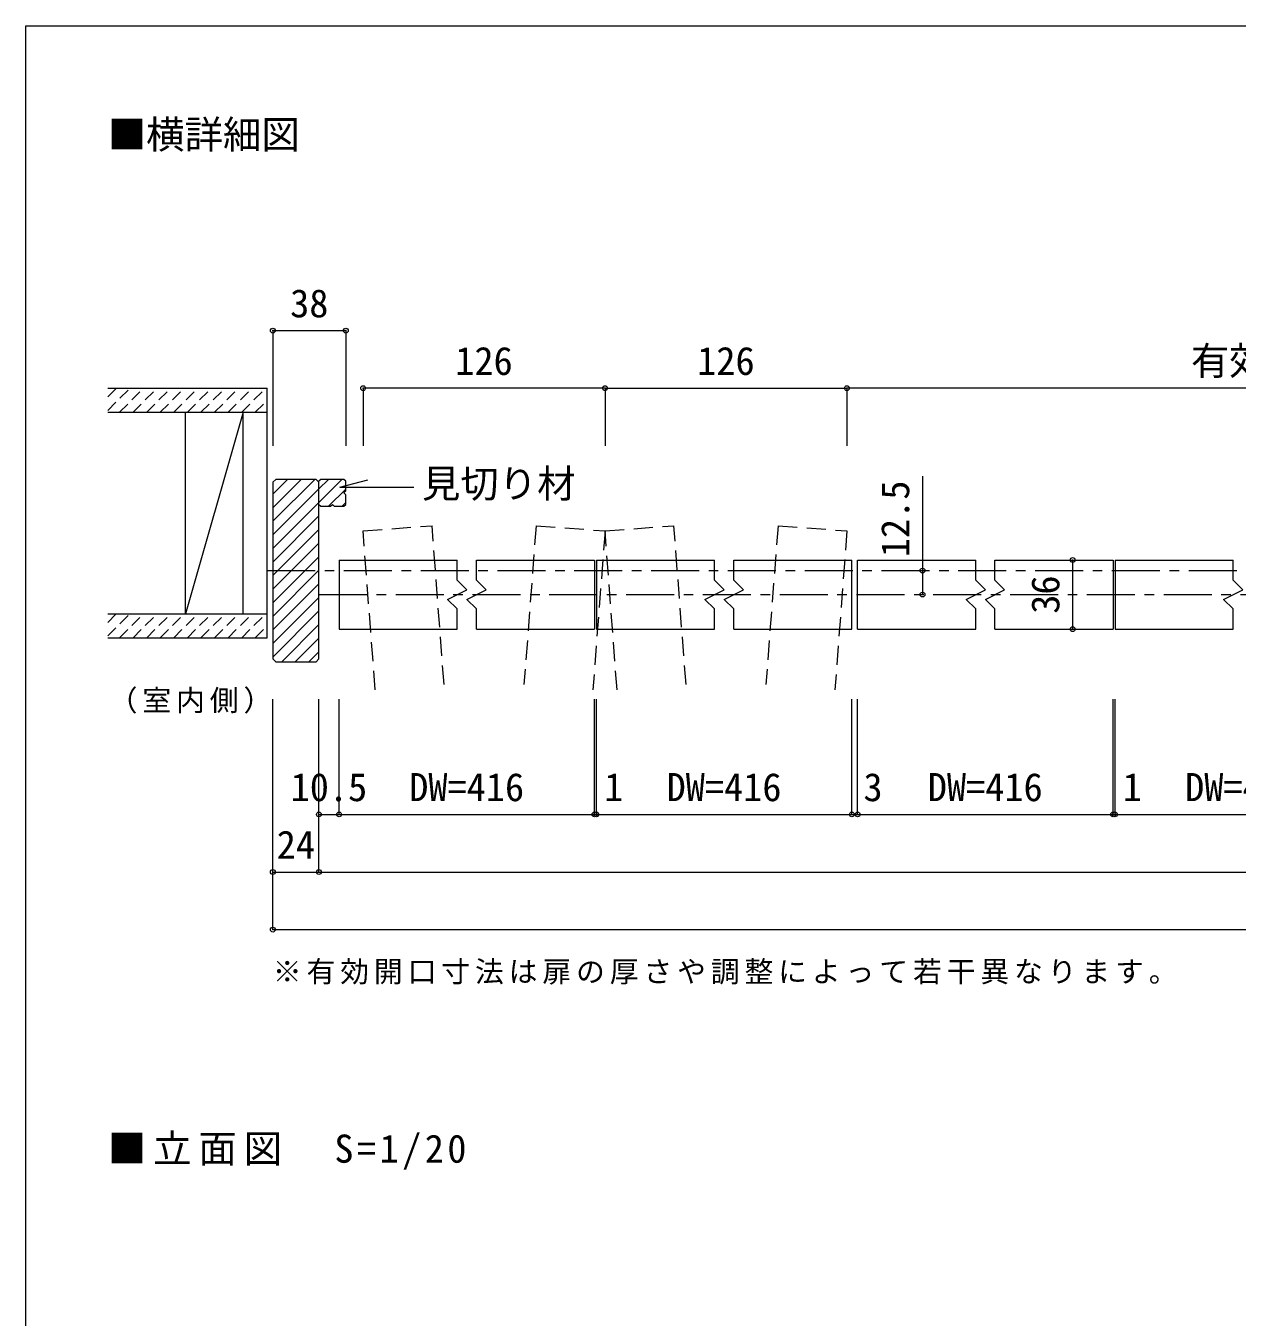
# Model space of a CAD drawing. Units: millimetres on the paper, with parts at other scales. Extents: x -197 to 281, y -138 to 137.
# Drawn here: x -197.2 to -71, y 2.5 to 137 of the extents above; entities that cross this region are included whole.
import ezdxf
from ezdxf.enums import TextEntityAlignment as Align

# ---------------------------------------------------------------- set-up
doc = ezdxf.new("R2010")
doc.units = ezdxf.units.MM
doc.header["$PDMODE"] = 32
doc.header["$PDSIZE"] = 0.5
for name, pattern in [('CHAIN1', [8, 5, -1, 1, -1]), ('DASHED1', [1.8, 1.2, -0.6]), ('DASHED2', [3, 2, -1])]:
    doc.linetypes.add(name, pattern=pattern)
for name, color, linetype, lineweight in [('0-1_通り芯', 4, 'CHAIN1', 9), ('0-3_仕上げ', 2, 'Continuous', 9), ('0-4_枠', 7, 'Continuous', 9), ('0-6_扉', 2, 'Continuous', 9), ('0-A_文字', 7, 'Continuous', 9), ('0-B_寸法', 7, 'Continuous', 9), ('0-C_ハッチ', 4, 'DASHED1', 9), ('1-A_文字', 7, 'Continuous', 9), ('F-0_補助線', 7, 'Continuous', 9)]:
    doc.layers.add(name, color=color, linetype=linetype, lineweight=lineweight)
doc.styles.add('ＭＳ ゴシック', font='')
doc.styles.get('ＭＳ ゴシック').set_extended_font_data('MS Gothic')

msp = doc.modelspace()

# ---------------------------------------------------------------- linework, layer by layer
at = {"layer": '0-1_通り芯'}
for p, q in [((-172.068, 80.25), (58.399, 80.25)), ((-166.668, 77.75), (52.999, 77.75))]:
    msp.add_line(p, q, dxfattribs=at)
at = {"layer": '0-3_仕上げ'}
for p, q in [((-188.667, 99.25), (-172.068, 99.25)), ((-188.667, 96.75), (-172.068, 96.75)), ((-180.568, 75.75), (-180.568, 96.75)), ((-174.568, 75.75), (-174.568, 96.75)), ((-188.667, 75.75), (-172.068, 75.75))]:
    msp.add_line(p, q, dxfattribs=at)
at = {"layer": '0-3_仕上げ', "color": 7}
msp.add_line((-174.568, 96.75), (-180.568, 75.75), dxfattribs=at)
at = {"layer": '0-3_仕上げ'}
msp.add_lwpolyline([(-188.667, 73.25), (-172.068, 73.25), (-172.068, 99.25)], dxfattribs=at)
at = {"layer": '0-4_枠', "color": 3}
for p, q in [((-171.168, 89.75), (-171.468, 89.45)), ((-171.468, 89.45), (-171.468, 71.05)), ((-166.968, 89.75), (-171.168, 89.75)), ((-166.668, 89.45), (-166.968, 89.75)), ((-166.468, 89.75), (-166.668, 89.55)), ((-166.668, 71.05), (-166.668, 89.55))]:
    msp.add_line(p, q, dxfattribs=at)
for points in [[(-164.068, 88.35), (-163.868, 88.55), (-163.868, 89.55), (-164.068, 89.75), (-166.468, 89.75)], [(-165.268, 87.15), (-165.068, 86.95), (-164.068, 86.95), (-163.868, 87.15), (-163.868, 88.15), (-164.068, 88.35)], [(-166.668, 87.15), (-166.468, 86.95), (-165.468, 86.95), (-165.268, 87.15)], [(-171.468, 71.05), (-171.168, 70.75), (-166.968, 70.75), (-166.668, 71.05)]]:
    msp.add_lwpolyline(points, dxfattribs=at)
at = {"layer": '0-6_扉', "linetype": 'DASHED2'}
for p, q in [((-162.068, 84.381), (-154.889, 84.928)), ((-153.629, 68.368), (-154.889, 84.928)), ((-144.047, 84.928), (-145.307, 68.368)), ((-144.047, 84.928), (-136.868, 84.381)), ((-136.868, 84.381), (-129.689, 84.928)), ((-128.429, 68.368), (-129.689, 84.928)), ((-118.847, 84.928), (-120.107, 68.368)), ((-118.847, 84.928), (-111.668, 84.381)), ((-160.808, 67.822), (-162.068, 84.381)), ((-136.868, 84.381), (-138.128, 67.822)), ((-135.608, 67.822), (-136.868, 84.381)), ((-111.668, 84.381), (-112.928, 67.822))]:
    msp.add_line(p, q, dxfattribs=at)
at = {"layer": '0-6_扉', "color": 6}
for p, q in [((-164.568, 81.35), (-164.568, 74.15)), ((-164.568, 81.35), (-152.264, 81.35)), ((-150.264, 81.35), (-137.96, 81.35)), ((-137.96, 81.35), (-137.96, 74.15)), ((-137.76, 81.35), (-137.76, 74.15)), ((-137.76, 81.35), (-125.456, 81.35)), ((-123.456, 81.35), (-111.151, 81.35)), ((-111.151, 74.15), (-111.151, 81.35)), ((-110.551, 74.15), (-110.551, 81.35)), ((-110.551, 81.35), (-98.247, 81.35)), ((-96.247, 81.35), (-83.943, 81.35)), ((-83.943, 81.35), (-83.943, 74.15)), ((-83.743, 81.35), (-83.743, 74.15)), ((-83.743, 81.35), (-71.439, 81.35)), ((-164.568, 74.15), (-152.264, 74.15)), ((-150.264, 74.15), (-137.96, 74.15)), ((-137.76, 74.15), (-125.456, 74.15)), ((-123.456, 74.15), (-111.151, 74.15)), ((-110.551, 74.15), (-98.247, 74.15)), ((-96.247, 74.15), (-83.943, 74.15)), ((-83.743, 74.15), (-71.439, 74.15))]:
    msp.add_line(p, q, dxfattribs=at)
at = {"layer": '0-6_扉'}
for p, q in [((-152.264, 79.25), (-152.264, 81.35)), ((-150.264, 79.25), (-150.264, 81.35)), ((-125.456, 79.25), (-125.456, 81.35)), ((-123.456, 79.25), (-123.456, 81.35)), ((-98.247, 79.25), (-98.247, 81.35)), ((-96.247, 79.25), (-96.247, 81.35)), ((-71.439, 79.25), (-71.439, 81.35)), ((-152.264, 74.15), (-152.264, 76.25)), ((-150.264, 74.15), (-150.264, 76.25)), ((-125.456, 74.15), (-125.456, 76.25)), ((-123.456, 74.15), (-123.456, 76.25)), ((-98.247, 74.15), (-98.247, 76.25)), ((-96.247, 74.15), (-96.247, 76.25)), ((-71.439, 74.15), (-71.439, 76.25))]:
    msp.add_line(p, q, dxfattribs=at)
for points in [[(-152.264, 76.25), (-153.264, 77.25), (-151.264, 78.25), (-152.264, 79.25)], [(-150.264, 76.25), (-151.264, 77.25), (-149.264, 78.25), (-150.264, 79.25)], [(-125.456, 76.25), (-126.456, 77.25), (-124.456, 78.25), (-125.456, 79.25)], [(-123.456, 76.25), (-124.456, 77.25), (-122.456, 78.25), (-123.456, 79.25)], [(-98.247, 76.25), (-99.247, 77.25), (-97.247, 78.25), (-98.247, 79.25)], [(-96.247, 76.25), (-97.247, 77.25), (-95.247, 78.25), (-96.247, 79.25)], [(-71.439, 76.25), (-72.439, 77.25), (-70.439, 78.25), (-71.439, 79.25)]]:
    msp.add_lwpolyline(points, dxfattribs=at)
at = {"layer": '0-B_寸法', "color": 4}
for p, q in [((-171.468, 105.25), (-163.868, 105.25)), ((-171.468, 105.25), (-171.468, 93.25)), ((-163.868, 105.25), (-163.868, 93.25)), ((-136.868, 99.25), (-162.068, 99.25)), ((-162.068, 99.25), (-162.068, 93.25)), ((-136.868, 99.25), (-136.868, 93.25)), ((-136.868, 99.25), (-111.668, 99.25)), ((-136.868, 99.25), (-136.868, 93.25)), ((-111.668, 99.25), (-111.668, 93.25)), ((-2.001, 99.25), (-111.668, 99.25)), ((-103.799, 90.098), (-103.799, 77.75)), ((-88.155, 81.35), (-88.155, 74.15)), ((-166.668, 54.85), (-166.668, 66.85)), ((-164.568, 54.85), (-164.568, 66.85)), ((-137.96, 54.85), (-137.96, 66.85)), ((-137.76, 54.85), (-137.76, 66.85)), ((-111.151, 54.85), (-111.151, 66.85)), ((-110.551, 54.85), (-110.551, 66.85)), ((-83.943, 54.85), (-83.943, 66.85)), ((-83.743, 54.85), (-83.743, 66.85)), ((-166.668, 54.85), (-164.568, 54.85)), ((-166.668, 48.85), (-166.668, 54.85)), ((-164.568, 54.85), (-137.96, 54.85)), ((-137.96, 54.85), (-137.76, 54.85)), ((-137.76, 54.85), (-111.151, 54.85)), ((-111.151, 54.85), (-110.551, 54.85)), ((-110.551, 54.85), (-83.943, 54.85)), ((-83.943, 54.85), (-83.743, 54.85)), ((-83.743, 54.85), (-57.135, 54.85)), ((-171.468, 48.85), (-166.668, 48.85)), ((-166.668, 48.85), (52.999, 48.85)), ((-171.468, 42.85), (57.799, 42.85))]:
    msp.add_line(p, q, dxfattribs=at)
msp.add_lwpolyline([(-171.468, 42.85), (-171.468, 48.85), (-171.468, 66.85)], dxfattribs=at)
at = {"layer": '0-B_寸法'}
for p in [(-171.468, 105.25), (-163.868, 105.25), (-162.068, 99.25), (-136.868, 99.25), (-111.668, 99.25), (-88.155, 81.35), (-103.799, 80.25), (-103.799, 77.75), (-88.155, 74.15), (-166.668, 54.85), (-164.568, 54.85), (-137.96, 54.85), (-137.76, 54.85), (-111.151, 54.85), (-110.551, 54.85), (-83.943, 54.85), (-83.743, 54.85), (-171.468, 48.85), (-166.668, 48.85), (-171.468, 42.85)]:
    msp.add_point(p, dxfattribs=at)
at = {"layer": '0-C_ハッチ'}
for p, q in [((-188.667, 96.937), (-186.353, 99.25)), ((-188.667, 98.351), (-187.768, 99.25)), ((-187.439, 96.75), (-184.939, 99.25)), ((-186.025, 96.75), (-183.525, 99.25)), ((-184.611, 96.75), (-182.111, 99.25)), ((-183.197, 96.75), (-180.697, 99.25)), ((-181.782, 96.75), (-179.282, 99.25)), ((-180.368, 96.75), (-177.868, 99.25)), ((-178.954, 96.75), (-176.454, 99.25)), ((-177.54, 96.75), (-175.04, 99.25)), ((-176.126, 96.75), (-173.626, 99.25)), ((-174.711, 96.75), (-172.211, 99.25)), ((-173.297, 96.75), (-172.068, 97.979)), ((-188.667, 73.437), (-186.353, 75.75)), ((-188.667, 74.851), (-187.768, 75.75)), ((-187.439, 73.25), (-184.939, 75.75)), ((-186.025, 73.25), (-183.525, 75.75)), ((-184.611, 73.25), (-182.111, 75.75)), ((-183.197, 73.25), (-180.697, 75.75)), ((-181.782, 73.25), (-179.282, 75.75)), ((-180.368, 73.25), (-177.868, 75.75)), ((-178.954, 73.25), (-176.454, 75.75)), ((-177.54, 73.25), (-175.04, 75.75)), ((-176.126, 73.25), (-173.626, 75.75)), ((-174.711, 73.25), (-172.211, 75.75)), ((-173.297, 73.25), (-172.068, 74.479))]:
    msp.add_line(p, q, dxfattribs=at)
at = {"layer": '0-C_ハッチ', "linetype": 'Continuous'}
for p, q in [((-171.468, 85.383), (-167.101, 89.75)), ((-171.468, 86.797), (-168.515, 89.75)), ((-171.468, 88.212), (-169.93, 89.75)), ((-166.668, 87.355), (-164.273, 89.75)), ((-166.668, 88.769), (-165.687, 89.75)), ((-171.468, 83.969), (-166.668, 88.769)), ((-165.658, 86.95), (-163.868, 88.74)), ((-171.468, 82.555), (-166.668, 87.355)), ((-164.244, 86.95), (-163.868, 87.326)), ((-171.468, 81.14), (-166.668, 85.94)), ((-171.468, 79.726), (-166.668, 84.526)), ((-171.468, 78.312), (-166.668, 83.112)), ((-171.468, 76.898), (-166.668, 81.698)), ((-171.468, 75.484), (-166.668, 80.284)), ((-171.468, 74.069), (-166.668, 78.869)), ((-171.468, 72.655), (-166.668, 77.455)), ((-171.468, 71.241), (-166.668, 76.041)), ((-170.545, 70.75), (-166.668, 74.627)), ((-169.131, 70.75), (-166.668, 73.213)), ((-167.716, 70.75), (-166.668, 71.798))]:
    msp.add_line(p, q, dxfattribs=at)
at = {"layer": '1-A_文字'}
for q in [(-161.583, 89.701), (-156.767, 88.925)]:
    msp.add_line((-164.481, 88.925), q, dxfattribs=at)
at = {"layer": 'F-0_補助線', "color": 3, "lineweight": 18}
msp.add_lwpolyline([(-197.2, 137), (197.8, 137), (197.8, -138), (-197.2, -138)], close=True, dxfattribs=at)

# ---------------------------------------------------------------- texts
at = {"layer": '0-A_文字', "style": 'ＭＳ ゴシック'}
msp.add_text('■横詳細図', height=2.933, dxfattribs=at).set_placement((-188.667, 123.333), align=Align.BOTTOM_LEFT)
at = {"layer": '0-A_文字', "attachment_point": 7, "style": 'ＭＳ ゴシック'}
for s, insert, char_height in [('\\T1.17;（室内側）', (-188.567, 65.35), 2.199), ('\\T1.17;※有効開口寸法は扉の厚さや調整によって若干異なります。', (-171.468, 37.111), 2.199), ('\\T1.18;■立面図\u3000S=1/20', (-188.667, 17.85), 2.933)]:
    msp.add_mtext(s, dxfattribs=dict(at, insert=insert, char_height=char_height))
at = {"layer": '0-B_寸法', "style": 'ＭＳ ゴシック'}
for s, p in [('38', (-169.668, 105.75)), ('有効開口寸法＝2,812', (-75.835, 99.75)), ('126', (-152.468, 99.75)), ('126', (-127.268, 99.75)), ('10.5', (-169.618, 55.35)), ('DW=416', (-157.264, 55.35)), ('1', (-136.955, 55.35)), ('DW=416', (-130.456, 55.35)), ('3', (-109.947, 55.35)), ('DW=416', (-103.247, 55.35)), ('1', (-82.939, 55.35)), ('DW=416', (-76.439, 55.35)), ('24', (-171.068, 49.35))]:
    msp.add_text(s, height=2.933, dxfattribs=at).set_placement(p, align=Align.BOTTOM_LEFT)
for s, p in [('12.5', (-104.299, 81.648)), ('36', (-88.655, 75.75))]:
    msp.add_text(s, height=2.933, rotation=90, dxfattribs=at).set_placement(p, align=Align.BOTTOM_LEFT)
at = {"layer": '1-A_文字', "style": 'ＭＳ ゴシック'}
msp.add_text('見切り材', height=2.933, dxfattribs=at).set_placement((-155.938, 86.961), align=Align.BOTTOM_LEFT)

doc.saveas('drawing.dxf')
